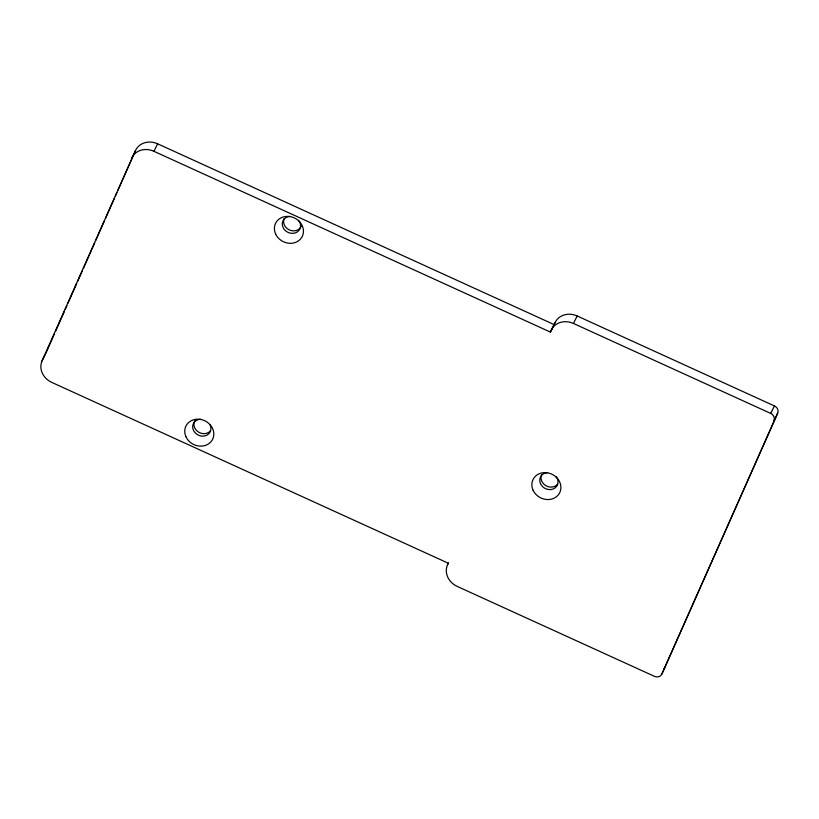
<?xml version="1.0" encoding="UTF-8"?>
<svg xmlns="http://www.w3.org/2000/svg" width="819" height="819" viewBox="0 0 819 819"><rect width="100%" height="100%" fill="white"/><g stroke="black" fill="none" stroke-linecap="round" stroke-linejoin="round"><path stroke-width="1.23" d="M42.025 360.954L135.432 150.676A17.578 15.469 26.8 0 1 157.678 143.827L554.166 324.621L554.954 322.85A17.578 15.469 26.8 0 1 577.2 315.991L774.446 405.937A5.856 5.16 26.8 0 1 777.692 413.083L661.875 674.057A5.856 5.16 26.8 0 1 654.453 676.34L457.207 586.404A17.578 15.469 26.8 0 1 447.471 564.956L448.249 563.196L51.761 382.391A17.578 15.469 26.8 0 1 42.025 360.954L45.26 354.555M45.792 353.491L54.556 333.671M55.579 331.347L64.343 311.527M65.366 309.193L66.912 305.702M67.946 303.368L76.699 283.558M77.733 281.224L82.371 270.731M83.405 268.407L94.738 242.762M95.762 240.428L104.525 220.618M105.549 218.284L114.312 198.464M115.346 196.14L116.892 192.639M117.916 190.305L135.432 150.676M131.664 158.139A17.578 15.469 26.8 0 1 153.911 151.29L550.399 332.084L554.954 322.85M661.875 674.057L777.692 413.083M153.911 151.29L157.678 143.827M550.399 332.084L554.166 324.621M447.471 564.956L448.546 562.827M551.187 330.313A17.578 15.469 26.8 0 1 573.433 323.454L577.2 315.991M773.924 420.546A5.856 5.16 26.8 0 0 770.679 413.4L774.446 405.937M573.433 323.454L770.679 413.4M298.597 220.291A9.378 8.251 26.8 0 1 295.833 232.709A9.378 8.251 26.8 0 1 282.76 226.75A9.378 8.251 26.8 0 1 290.059 216.4M301.228 226.279A9.378 8.251 26.8 0 1 289.363 229.934A9.378 8.251 26.8 0 1 284.173 218.499M210.186 425.102A9.378 8.251 26.8 0 1 204.73 435.964A9.378 8.251 26.8 0 1 192.905 428.828A9.378 8.251 26.8 0 1 200.43 419.205M210.432 430.907A9.378 8.251 26.8 0 1 197.625 431.48A9.378 8.251 26.8 0 1 195.68 419.492M556.05 476.525A9.378 8.251 26.8 0 1 553.286 488.953A9.378 8.251 26.8 0 1 540.223 482.995A9.378 8.251 26.8 0 1 547.522 472.635M557.524 484.346A9.378 8.251 26.8 0 1 545.73 485.606A9.378 8.251 26.8 0 1 541.625 474.744M665.642 666.594A5.856 5.16 26.8 0 1 663.881 668.632M533.067 490.202A14.885 13.094 26.8 0 0 558.087 495.157A14.885 13.094 26.8 0 0 547.993 472.921A14.885 13.094 26.8 0 0 533.067 490.202M275.604 233.958A14.885 13.094 26.8 0 0 300.634 238.923A14.885 13.094 26.8 0 0 290.54 216.687A14.885 13.094 26.8 0 0 275.604 233.958M185.964 436.773A14.885 13.094 26.8 0 0 210.995 441.728A14.885 13.094 26.8 0 0 200.901 419.492A14.885 13.094 26.8 0 0 185.964 436.773"/></g></svg>
